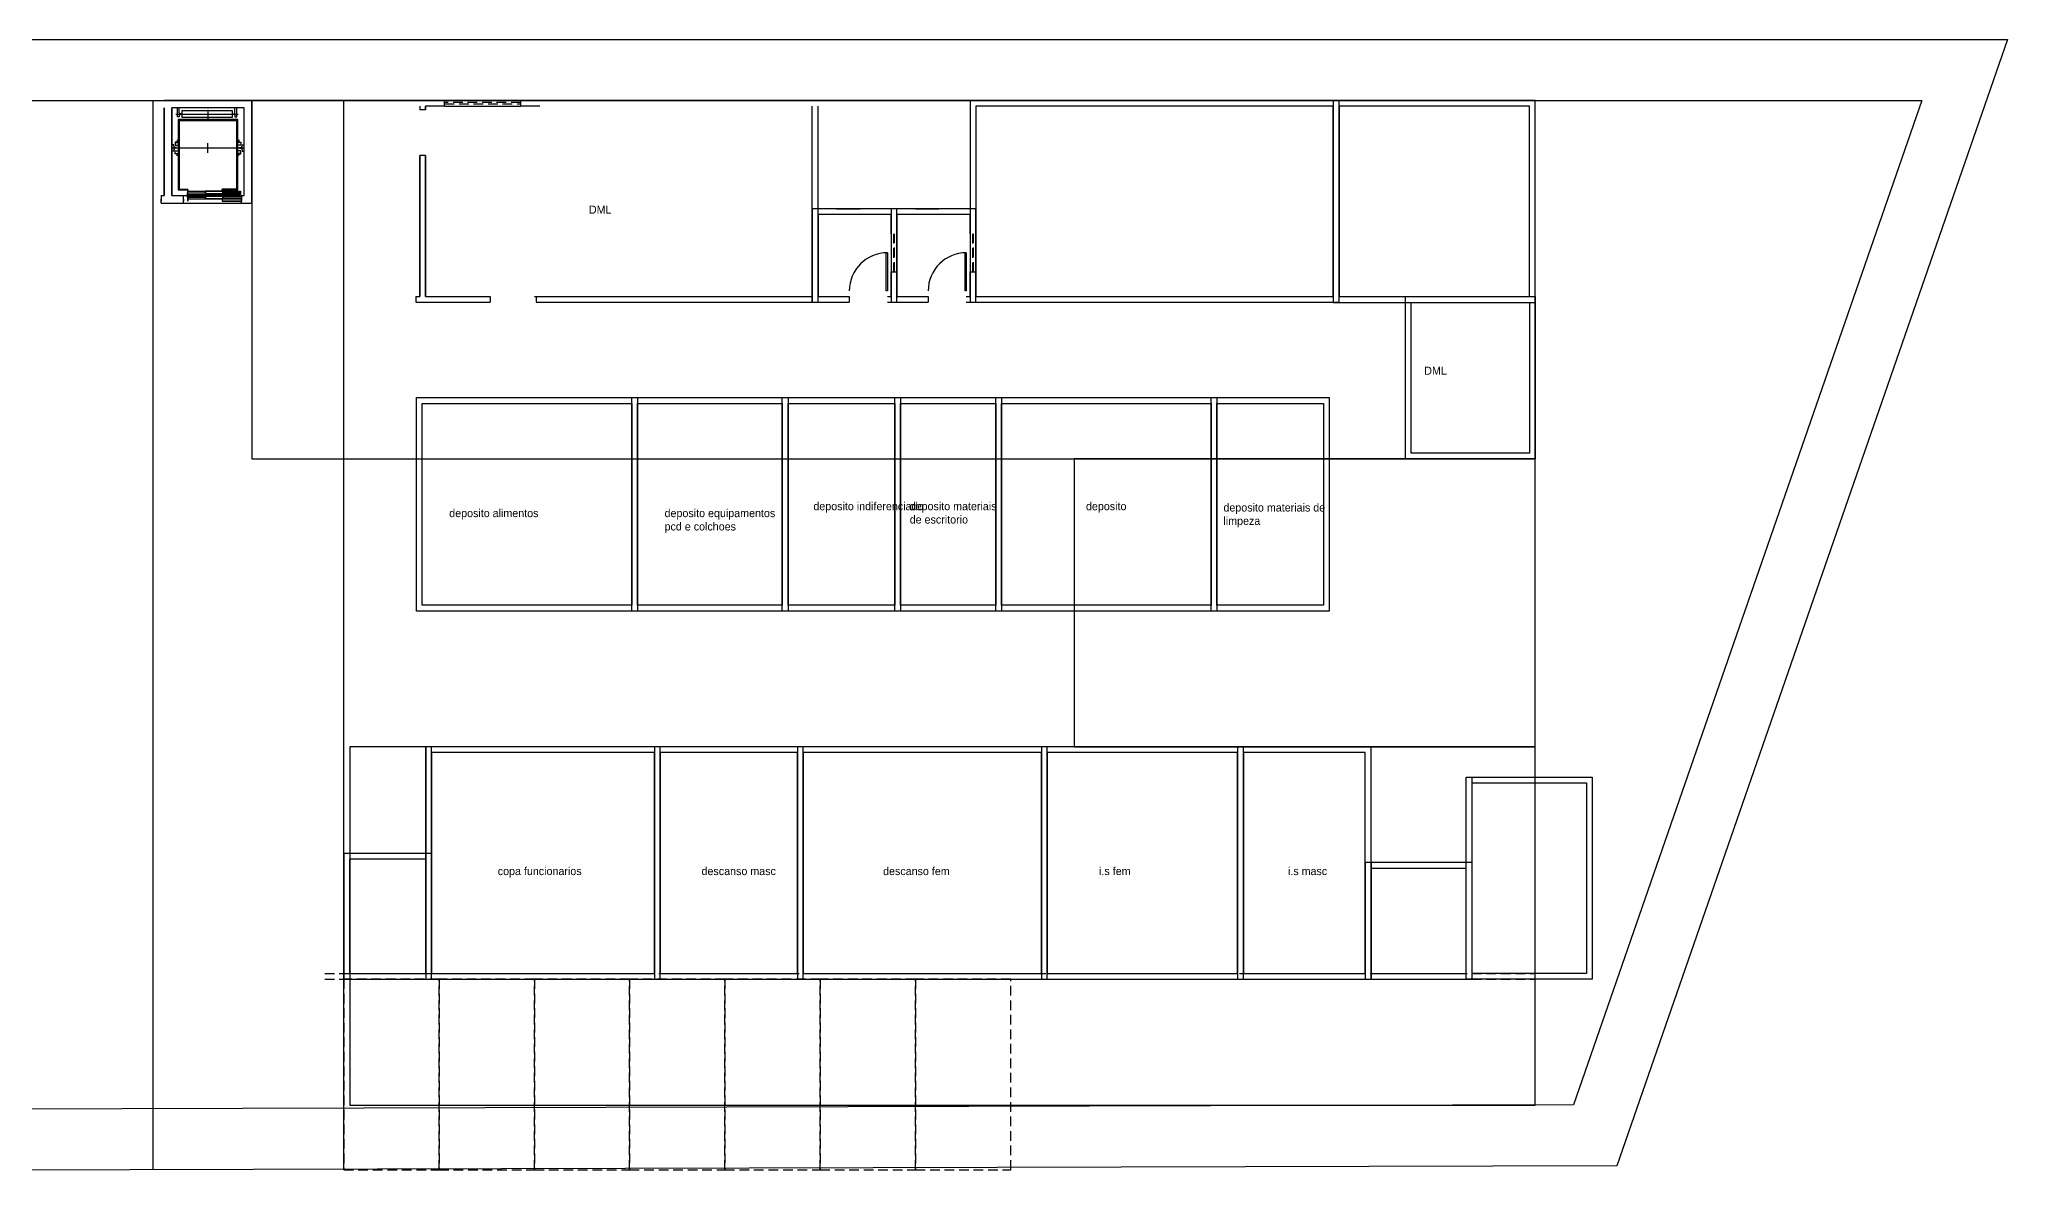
# Model space of a CAD drawing. Header units: centimetres. Extents: x 0 to 779865, y -139216 to 99734.
# Drawn here: x 767603 to 772767, y 3299 to 6288 of the extents above; entities that cross this region are included whole.
import ezdxf

# ---------------------------------------------------------------- set-up
doc = ezdxf.new("R2010")
doc.units = ezdxf.units.CM
doc.header["$LTSCALE"] = 4
for name, pattern in [('DASHED2', [9.525, 6.35, -3.175]), ('HIDDEN', [9.525, 6.35, -3.175]), ('LTYPE_4', [112.5, 56.25, -56.25]), ('LTYPE_6', [168.75, 112.5, -28.125, 0, -28.125])]:
    doc.linetypes.add(name, pattern=pattern)
for name, color, linetype in [('0.1', 1, 'Continuous'), ('0.2', 2, 'Continuous'), ('0.4', 4, 'Continuous'), ('0.6', 6, 'Continuous'), ('02-CONT', 2, 'Continuous'), ('04', 254, 'Continuous'), ('08', 8, 'Continuous'), ('A-DEMOLIR', 30, 'HIDDEN'), ('ALINHAMENTO', 3, 'Continuous'), ('DEMOLIR', 10, 'Continuous'), ('LIMITE-L', 7, 'Continuous')]:
    doc.layers.add(name, color=color, linetype=linetype)
doc.layers.add('C-TEXTO-03', color=2, linetype='Continuous', lineweight=20)
doc.styles.add('Símbolos', font='ERASLGHT.TTF')

# ---------------------------------------------------------------- blocks, each defined once
blk = doc.blocks.new('1_00e-flat-4')
at = {"color": 1}
blk.add_arc((28.4, -52.3), 100, 90, 180, dxfattribs=at)
at = {"layer": '02-CONT'}
blk.add_lwpolyline([(28.4, -52.3), (25.4, -52.3), (25.4, 47.7), (28.4, 47.7)], close=True, dxfattribs=at)

msp = doc.modelspace()

# ---------------------------------------------------------------- linework, layer by layer
at = {"layer": '0.1'}
for p, q in [((768865.814, 6128.311), (768665.814, 6128.311)), ((768665.814, 6113.311), (768865.814, 6113.311)), ((769837.814, 5778.311), (769837.814, 5678.311)), ((769852.814, 5678.311), (769852.814, 5778.311)), ((770044.814, 5778.311), (770044.814, 5678.311)), ((770059.814, 5678.311), (770059.814, 5778.311))]:
    msp.add_line(p, q, dxfattribs=at)
msp.add_lwpolyline([(767980.661, 5858.311), (768132.661, 5858.311)], dxfattribs=at)
at = {"layer": '0.2', "linetype": 'DASHED2'}
for p, q in [((768865.814, 6122.311), (768665.814, 6122.311)), ((768665.814, 6119.311), (768865.814, 6119.311)), ((769843.814, 5778.311), (769843.814, 5678.311)), ((769846.814, 5678.311), (769846.814, 5778.311)), ((770050.814, 5778.311), (770050.814, 5678.311)), ((770053.814, 5678.311), (770053.814, 5778.311))]:
    msp.add_line(p, q, dxfattribs=at)
at = {"layer": '0.4'}
for p, q in [((767901.476, 3322.044, 77040.339), (767901.476, 6128.311)), ((768401.476, 3322.044, 77040.339), (768401.476, 6128.311)), ((768616.476, 4037.044, 77040.339), (768616.476, 4431.958)), ((768631.476, 4037.044, 77040.339), (768631.476, 4431.958))]:
    msp.add_line(p, q, dxfattribs=at)
for points in [[(768160.161, 5187.846), (771527.753, 5187.846), (771527.753, 6128.133), (768160.161, 6128.133)], [(770044.814, 5598.311), (771012.753, 5598.311), (771012.753, 6128.311), (770044.814, 6128.311)], [(770059.814, 5613.311), (770997.753, 5613.311), (770997.753, 6113.311), (770059.814, 6113.311)], [(770997.753, 5598.133), (771527.753, 5598.133), (771527.753, 6128.133), (770997.753, 6128.133)], [(771012.753, 5613.133), (771512.753, 5613.133), (771512.753, 6113.133), (771012.753, 6113.133)], [(770317.674, 4431.958), (771527.753, 4431.958), (771527.753, 5187.846), (770317.674, 5187.846)], [(768417.674, 3491.958), (771527.623, 3491.958), (771527.623, 4431.958), (768417.674, 4431.958)], [(771676.676, 3822.044), (771346.676, 3822.044), (771346.676, 4352.044), (771676.676, 4352.044)], [(771661.676, 3837.044), (771361.676, 3837.044), (771361.676, 4337.044), (771661.676, 4337.044)]]:
    msp.add_lwpolyline(points, close=True, dxfattribs=at)
at = {"layer": '0.4', "elevation": 77040.339}
for points in [[(771186.753, 5613.133), (771527.753, 5613.133), (771527.753, 5187.846), (771186.753, 5187.846)], [(771201.753, 5598.133), (771512.753, 5598.133), (771512.753, 5202.846), (771201.753, 5202.846)], [(768592.103, 5348.133), (769172.103, 5348.133), (769172.103, 4788.219), (768592.103, 4788.219)], [(768607.103, 5333.133), (769157.103, 5333.133), (769157.103, 4803.219), (768607.103, 4803.219)], [(769157.103, 5348.133), (769567.103, 5348.133), (769567.103, 4788.219), (769157.103, 4788.219)], [(769172.103, 5333.133), (769552.103, 5333.133), (769552.103, 4803.219), (769172.103, 4803.219)], [(769552.103, 5348.133), (769862.103, 5348.133), (769862.103, 4788.219), (769552.103, 4788.219)], [(769567.103, 5333.133), (769847.103, 5333.133), (769847.103, 4803.219), (769567.103, 4803.219)], [(769847.103, 5348.133), (770127.103, 5348.133), (770127.103, 4788.219), (769847.103, 4788.219)], [(769862.103, 5333.133), (770112.103, 5333.133), (770112.103, 4803.219), (769862.103, 4803.219)], [(770112.103, 5348.133), (770692.103, 5348.133), (770692.103, 4788.219), (770112.103, 4788.219)], [(770127.103, 5333.133), (770677.103, 5333.133), (770677.103, 4803.219), (770127.103, 4803.219)], [(770677.103, 5348.133), (770987.103, 5348.133), (770987.103, 4788.219), (770677.103, 4788.219)], [(770692.103, 5333.133), (770972.103, 5333.133), (770972.103, 4803.219), (770692.103, 4803.219)], [(769231.676, 4431.958), (768616.676, 4431.958), (768616.676, 3822.044), (769231.676, 3822.044)], [(769216.676, 4416.958), (768631.676, 4416.958), (768631.676, 3837.044), (769216.676, 3837.044)], [(769606.676, 4431.958), (769216.676, 4431.958), (769216.676, 3822.044), (769606.676, 3822.044)], [(769591.676, 4416.958), (769231.676, 4416.958), (769231.676, 3837.044), (769591.676, 3837.044)], [(770246.676, 4431.958), (769591.676, 4431.958), (769591.676, 3822.044), (770246.676, 3822.044)], [(770231.676, 4416.958), (769606.676, 4416.958), (769606.676, 3837.044), (770231.676, 3837.044)], [(770761.676, 4431.958), (770231.676, 4431.958), (770231.676, 3822.044), (770761.676, 3822.044)], [(770746.676, 4416.958), (770246.676, 4416.958), (770246.676, 3837.044), (770746.676, 3837.044)], [(771096.676, 4431.958), (770746.676, 4431.958), (770746.676, 3822.044), (771096.676, 3822.044)], [(771081.676, 4416.958), (770761.676, 4416.958), (770761.676, 3837.044), (771081.676, 3837.044)]]:
    msp.add_lwpolyline(points, close=True, dxfattribs=at)
at = {"layer": '0.6'}
for p, q in [((768615.814, 6103.311), (768600.814, 6103.311)), ((768665.814, 6113.311), (768665.814, 6128.311)), ((768865.814, 6113.311), (768865.814, 6128.311)), ((768615.814, 5983.311), (768600.814, 5983.311)), ((769837.814, 5678.311), (769852.814, 5678.311)), ((770044.814, 5678.311), (770059.814, 5678.311)), ((768590.814, 5613.311), (768590.814, 5598.311)), ((768785.814, 5613.311), (768785.814, 5598.311)), ((768905.814, 5613.311), (768905.814, 5598.311)), ((769727.814, 5613.311), (769727.814, 5598.311)), ((769934.814, 5613.311), (769934.814, 5598.311))]:
    msp.add_line(p, q, dxfattribs=at)
for points in [[(767922.661, 5878.311), (767930.161, 5878.311), (767930.161, 6108.311)], [(768132.661, 5858.311), (768160.161, 5858.311), (768160.161, 6128.311), (767930.161, 6128.311)], [(767950.161, 5878.311), (767950.161, 6108.311)], [(768140.161, 6108.311), (767950.161, 6108.311), (767950.161, 5878.311), (767980.661, 5878.311)], [(768132.661, 5878.311), (768140.161, 5878.311), (768140.161, 6108.311)], [(768665.814, 6128.311), (768600.814, 6128.311)], [(768600.814, 6113.311), (768600.814, 6103.311)], [(768615.814, 6103.311), (768615.814, 6113.311)], [(768665.814, 6113.311), (768615.814, 6113.311), (768615.814, 6103.311)], [(768930.814, 6128.311), (768865.814, 6128.311)], [(768865.814, 6128.311), (768970.814, 6128.311)], [(768915.814, 6113.311), (768865.814, 6113.311)], [(768970.814, 6128.311), (768915.814, 6128.311)], [(769630.814, 5598.311), (769630.814, 6113.311)], [(769645.814, 5598.311), (769645.814, 6113.311)], [(768590.814, 5613.311), (768600.814, 5613.311), (768600.814, 5983.311)], [(768600.814, 5983.311), (768600.814, 5613.311)], [(768615.814, 5613.311), (768615.814, 5983.311)], [(768615.814, 5983.311), (768615.814, 5613.311), (768785.814, 5613.311)], [(767922.661, 5858.311), (767950.161, 5858.311)], [(767930.161, 5858.311), (767980.661, 5858.311)], [(769852.814, 5843.311), (769630.814, 5843.311), (769630.814, 5598.311), (769727.814, 5598.311)], [(769852.814, 5778.311), (769852.814, 5843.311), (769630.814, 5843.311)], [(769694.661, 5843.311), (769756.161, 5843.311)], [(770059.814, 5843.311), (769837.814, 5843.311), (769837.814, 5598.311), (769934.814, 5598.311)], [(770059.814, 5778.311), (770059.814, 5843.311), (769837.814, 5843.311)], [(769901.661, 5843.311), (769963.161, 5843.311)], [(769837.814, 5778.311), (769837.814, 5828.311), (769645.814, 5828.311), (769645.814, 5613.311), (769727.814, 5613.311)], [(770044.814, 5778.311), (770044.814, 5828.311), (769852.814, 5828.311), (769852.814, 5613.311), (769934.814, 5613.311)], [(769827.814, 5613.311), (769837.814, 5613.311), (769837.814, 5678.311)], [(769827.814, 5598.311), (769852.814, 5598.311), (769852.814, 5678.311)], [(770034.814, 5613.311), (770044.814, 5613.311), (770044.814, 5678.311)], [(770034.814, 5598.311), (770059.814, 5598.311), (770059.814, 5678.311)], [(768590.814, 5598.311), (768615.814, 5598.311)], [(768600.814, 5598.311), (768785.814, 5598.311)], [(768902.214, 5613.311), (769630.814, 5613.311)], [(768905.814, 5598.311), (769630.814, 5598.311)]]:
    msp.add_lwpolyline(points, dxfattribs=at)
at = {"layer": '04'}
msp.add_lwpolyline([(767930.161, 6108.311), (767930.161, 5878.311)], dxfattribs=at)
at = {"layer": '08', "color": 253}
for p, q in [((767964.761, 6085.061), (767964.761, 6108.311)), ((767969.761, 6095.561), (767969.761, 6108.311)), ((767970.161, 6095.161), (767969.761, 6095.561)), ((767969.761, 6095.561), (767969.761, 6089.061)), ((767970.161, 6095.161), (767970.161, 6092.511)), ((767977.161, 6101.311), (768108.161, 6101.311)), ((767977.161, 6083.311), (767977.161, 6101.311)), ((768108.161, 6101.311), (768108.161, 6083.311)), ((768115.161, 6095.161), (768115.561, 6095.561)), ((768115.161, 6092.511), (768115.161, 6095.161)), ((768115.561, 6095.561), (768115.561, 6108.311)), ((768115.561, 6089.061), (768115.561, 6095.561)), ((768120.561, 6085.061), (768120.561, 6108.311)), ((767969.761, 6085.061), (767964.761, 6085.061)), ((767967.161, 6078.311), (767967.161, 5893.311)), ((768123.161, 6078.311), (767967.161, 6078.311)), ((767970.161, 6089.461), (767969.761, 6089.061)), ((767969.761, 6089.061), (767969.761, 6085.061)), ((767971.461, 6092.511), (767970.161, 6092.511)), ((767970.161, 6092.111), (767970.161, 6089.461)), ((767971.461, 6092.111), (767970.161, 6092.111)), ((767970.161, 6075.311), (768120.161, 6075.311)), ((767970.161, 5895.311), (767970.161, 6075.311)), ((767971.461, 6092.511), (767971.661, 6092.711)), ((767971.661, 6091.911), (767971.461, 6092.111)), ((767975.161, 6092.711), (767971.661, 6092.711)), ((767975.161, 6091.911), (767971.661, 6091.911)), ((767975.161, 6092.711), (767975.161, 6091.911)), ((768108.161, 6083.311), (767977.161, 6083.311)), ((768091.095, 6075.311), (768091.095, 6075.311)), ((768110.161, 6092.711), (768113.661, 6092.711)), ((768110.161, 6091.911), (768110.161, 6092.711)), ((768110.161, 6091.911), (768113.661, 6091.911)), ((768113.661, 6092.711), (768113.861, 6092.511)), ((768113.861, 6092.111), (768113.661, 6091.911)), ((768113.861, 6092.511), (768115.161, 6092.511)), ((768113.861, 6092.111), (768115.161, 6092.111)), ((768115.161, 6089.461), (768115.161, 6092.111)), ((768115.161, 6089.461), (768115.561, 6089.061)), ((768115.561, 6089.061), (768115.561, 6085.061)), ((768115.561, 6085.061), (768120.561, 6085.061)), ((768120.161, 6075.311), (768120.161, 5895.311)), ((768123.161, 5893.311), (768123.161, 6078.311)), ((767955.161, 6011.811), (767950.161, 6011.811)), ((767955.161, 5994.811), (767950.161, 5994.811)), ((767955.161, 6007.811), (767955.161, 6011.811)), ((767955.161, 6007.811), (767955.611, 6007.811)), ((767955.161, 6007.811), (767955.161, 6003.311)), ((767955.161, 6003.311), (767955.161, 5998.811)), ((767955.161, 5998.811), (767955.611, 5998.811)), ((767955.161, 5998.811), (767955.161, 5994.811)), ((767955.978, 6007.462), (767955.611, 6007.811)), ((767955.978, 5999.161), (767955.611, 5998.811)), ((767956.143, 6004.111), (767955.978, 6007.462)), ((767956.143, 6002.512), (767955.978, 5999.161)), ((767956.511, 6003.761), (767956.143, 6004.111)), ((767956.143, 6002.512), (767956.511, 6002.861)), ((767958.111, 6003.761), (767956.511, 6003.761)), ((767958.111, 6002.861), (767956.511, 6002.861)), ((767958.111, 6003.761), (767958.461, 6004.111)), ((767958.111, 6002.861), (767958.461, 6002.511)), ((767962.661, 6004.111), (767958.461, 6004.111)), ((767962.661, 6002.511), (767958.461, 6002.511)), ((767958.661, 6018.911), (767958.661, 6010.811)), ((767964.061, 6018.911), (767958.661, 6018.911)), ((767964.661, 6018.311), (767958.661, 6018.311)), ((767958.661, 6010.811), (767964.661, 6010.811)), ((767958.661, 5995.811), (767964.661, 5995.811)), ((767958.661, 5987.711), (767958.661, 5995.811)), ((767962.661, 6003.311), (767962.661, 6004.111)), ((767962.661, 6003.311), (767962.661, 6002.511)), ((767964.061, 6024.311), (767964.061, 6018.911)), ((767964.661, 6024.311), (767964.061, 6024.311)), ((767964.661, 6024.311), (767964.661, 6018.311)), ((767964.661, 6018.311), (767967.161, 6018.311)), ((767964.661, 6010.811), (767967.161, 6010.811)), ((767964.661, 5995.811), (767967.161, 5995.811)), ((768125.661, 6018.311), (768123.161, 6018.311)), ((768125.661, 6010.811), (768123.161, 6010.811)), ((768125.661, 5995.811), (768123.161, 5995.811)), ((768125.661, 6024.311), (768126.261, 6024.311)), ((768125.661, 6024.311), (768125.661, 6018.311)), ((768125.661, 6018.311), (768131.661, 6018.311)), ((768131.661, 6010.811), (768125.661, 6010.811)), ((768131.661, 5995.811), (768125.661, 5995.811)), ((768126.261, 6024.311), (768126.261, 6018.911)), ((768126.261, 6018.911), (768131.661, 6018.911)), ((768127.661, 6004.111), (768131.861, 6004.111)), ((768127.661, 6003.311), (768127.661, 6004.111)), ((768127.661, 6003.311), (768127.661, 6002.511)), ((768127.661, 6002.511), (768131.861, 6002.511)), ((768131.661, 6018.911), (768131.661, 6010.811)), ((768131.661, 5987.711), (768131.661, 5995.811)), ((768132.211, 6003.761), (768131.861, 6004.111)), ((768132.211, 6002.861), (768131.861, 6002.511)), ((768132.211, 6003.761), (768133.811, 6003.761)), ((768132.211, 6002.861), (768133.811, 6002.861)), ((768134.178, 6004.111), (768133.811, 6003.761)), ((768133.811, 6002.861), (768134.178, 6002.512)), ((768134.178, 6004.111), (768134.343, 6007.462)), ((768134.178, 6002.512), (768134.343, 5999.161)), ((768134.343, 6007.462), (768134.711, 6007.811)), ((768134.343, 5999.161), (768134.711, 5998.811)), ((768135.161, 6007.811), (768134.711, 6007.811)), ((768135.161, 5998.811), (768134.711, 5998.811)), ((768135.161, 6007.811), (768135.161, 6011.811)), ((768135.161, 6011.811), (768140.161, 6011.811)), ((768135.161, 6003.311), (768135.161, 6007.811)), ((768135.161, 5998.811), (768135.161, 6003.311)), ((768135.161, 5998.811), (768135.161, 5994.811)), ((768135.161, 5994.811), (768140.161, 5994.811)), ((767964.661, 5988.311), (767958.661, 5988.311)), ((767964.061, 5987.711), (767958.661, 5987.711)), ((767964.061, 5982.311), (767964.061, 5987.711)), ((767964.661, 5982.311), (767964.061, 5982.311)), ((767964.661, 5982.311), (767964.661, 5988.311)), ((767964.661, 5988.311), (767967.161, 5988.311)), ((768125.661, 5988.311), (768123.161, 5988.311)), ((768125.661, 5988.311), (768131.661, 5988.311)), ((768125.661, 5982.311), (768125.661, 5988.311)), ((768125.661, 5982.311), (768126.261, 5982.311)), ((768126.261, 5987.711), (768131.661, 5987.711)), ((768126.261, 5982.311), (768126.261, 5987.711)), ((767967.161, 5893.311), (767992.461, 5893.311)), ((767970.161, 5895.311), (767992.661, 5895.311)), ((767992.461, 5893.311), (767992.461, 5890.311)), ((767992.461, 5886.011), (767992.461, 5890.311)), ((767992.661, 5890.311), (767992.661, 5895.311)), ((767992.661, 5885.811), (767992.661, 5890.311)), ((767992.661, 5890.311), (768130.161, 5890.311)), ((768037.661, 5889.811), (768084.661, 5889.811)), ((768037.661, 5889.811), (768037.661, 5885.811)), ((768084.461, 5889.611), (768037.861, 5889.611)), ((768037.861, 5886.011), (768037.861, 5889.611)), ((768120.161, 5895.311), (768082.661, 5895.311)), ((768082.661, 5890.311), (768082.661, 5895.311)), ((768082.861, 5893.311), (768123.161, 5893.311)), ((768082.861, 5890.511), (768082.861, 5893.311)), ((768084.161, 5890.511), (768082.861, 5890.511)), ((768084.161, 5890.311), (768084.161, 5890.511)), ((768084.461, 5886.011), (768084.461, 5889.611)), ((768084.661, 5889.811), (768084.661, 5885.811)), ((768130.161, 5888.311), (768084.661, 5888.311)), ((768130.161, 5890.311), (768130.161, 5881.311)), ((767921.161, 5869.311), (767921.161, 5869.111)), ((767921.161, 5869.111), (767922.461, 5869.111)), ((767922.461, 5869.111), (767922.461, 5863.511)), ((767922.661, 5878.311), (767922.661, 5869.311)), ((767922.661, 5878.311), (767922.661, 5863.311)), ((767922.661, 5858.311), (767922.661, 5869.311)), ((767980.661, 5878.311), (767989.661, 5878.311)), ((767980.661, 5869.311), (767980.661, 5878.311)), ((767980.661, 5863.311), (767980.661, 5878.311)), ((767980.661, 5869.311), (767982.161, 5869.311)), ((767980.661, 5858.311), (767980.661, 5869.311)), ((767980.861, 5869.111), (767980.861, 5863.511)), ((767982.161, 5869.111), (767980.861, 5869.111)), ((767982.161, 5869.311), (767982.161, 5869.111)), ((767989.661, 5881.511), (767990.961, 5881.511)), ((767989.661, 5881.311), (767989.661, 5881.511)), ((767989.661, 5881.311), (768130.161, 5881.311)), ((767989.661, 5878.311), (768132.661, 5878.311)), ((767989.661, 5878.311), (767989.661, 5878.111)), ((767989.661, 5878.111), (767990.961, 5878.111)), ((767990.961, 5886.011), (767992.461, 5886.011)), ((767990.961, 5881.511), (767990.961, 5886.011)), ((767990.961, 5878.111), (767990.961, 5873.611)), ((767990.961, 5873.611), (767992.461, 5873.611)), ((767991.161, 5885.811), (767991.161, 5881.311)), ((767992.661, 5885.811), (767991.161, 5885.811)), ((767991.161, 5873.811), (767991.161, 5878.311)), ((767992.661, 5873.811), (767991.161, 5873.811)), ((767991.461, 5885.311), (768039.661, 5885.311)), ((767991.461, 5881.311), (767991.461, 5885.311)), ((767991.461, 5878.311), (767991.461, 5874.311)), ((767991.461, 5874.311), (768039.661, 5874.311)), ((767991.661, 5885.111), (767991.661, 5881.511)), ((768039.461, 5885.111), (767991.661, 5885.111)), ((767991.661, 5881.511), (767992.961, 5881.511)), ((767991.661, 5878.111), (767992.961, 5878.111)), ((767991.661, 5874.511), (767991.661, 5878.111)), ((768039.461, 5874.511), (767991.661, 5874.511)), ((767992.461, 5873.611), (767992.461, 5863.511)), ((767992.661, 5863.311), (767992.661, 5873.811)), ((768132.661, 5869.311), (767992.661, 5869.311)), ((767992.961, 5881.511), (767992.961, 5881.311)), ((767992.961, 5878.111), (767992.961, 5878.311)), ((768037.661, 5885.811), (768039.161, 5885.811)), ((768037.661, 5873.811), (768039.161, 5873.811)), ((768037.661, 5869.811), (768037.661, 5873.811)), ((768037.661, 5869.811), (768084.661, 5869.811)), ((768039.161, 5886.011), (768037.861, 5886.011)), ((768037.861, 5873.611), (768037.861, 5870.011)), ((768039.161, 5873.611), (768037.861, 5873.611)), ((768084.461, 5870.011), (768037.861, 5870.011)), ((768038.161, 5881.511), (768039.461, 5881.511)), ((768038.161, 5881.311), (768038.161, 5881.511)), ((768038.161, 5878.311), (768038.161, 5878.111)), ((768038.161, 5878.111), (768039.461, 5878.111)), ((768039.161, 5885.811), (768039.161, 5886.011)), ((768039.161, 5873.811), (768039.161, 5873.611)), ((768039.461, 5881.511), (768039.461, 5885.111)), ((768039.461, 5878.111), (768039.461, 5874.511)), ((768039.661, 5885.311), (768039.661, 5881.311)), ((768039.661, 5883.811), (768130.161, 5883.811)), ((768130.161, 5882.811), (768039.661, 5882.811)), ((768039.661, 5874.311), (768039.661, 5878.311)), ((768039.661, 5876.811), (768132.661, 5876.811)), ((768132.661, 5875.811), (768039.661, 5875.811)), ((768082.661, 5869.311), (768082.661, 5863.311)), ((768082.661, 5863.311), (768132.661, 5863.311)), ((768082.861, 5863.511), (768082.861, 5869.111)), ((768082.861, 5869.111), (768084.161, 5869.111)), ((768132.461, 5863.511), (768082.861, 5863.511)), ((768083.161, 5886.011), (768084.461, 5886.011)), ((768083.161, 5885.811), (768083.161, 5886.011)), ((768084.661, 5885.811), (768083.161, 5885.811)), ((768083.161, 5873.811), (768083.161, 5873.611)), ((768084.661, 5873.811), (768083.161, 5873.811)), ((768083.161, 5873.611), (768084.461, 5873.611)), ((768084.161, 5869.111), (768084.161, 5869.311)), ((768084.461, 5873.611), (768084.461, 5870.011)), ((768084.661, 5887.311), (768130.161, 5887.311)), ((768084.661, 5869.811), (768084.661, 5873.811)), ((768084.661, 5872.311), (768132.661, 5872.311)), ((768132.661, 5871.311), (768084.661, 5871.311)), ((768131.161, 5869.311), (768131.161, 5869.111)), ((768131.161, 5869.111), (768132.461, 5869.111)), ((768132.461, 5869.111), (768132.461, 5863.511)), ((768132.661, 5878.311), (768132.661, 5869.311)), ((768132.661, 5878.311), (768132.661, 5863.311)), ((768132.661, 5858.311), (768132.661, 5869.311))]:
    msp.add_line(p, q, dxfattribs=at)
at = {"layer": '08', "color": 253, "linetype": 'LTYPE_6'}
for p, q in [((768045.161, 6103.365), (768045.161, 6080.429)), ((767960.884, 6092.311), (768124.06, 6092.311)), ((767950.161, 6003.311), (768139.19, 6003.311)), ((768045.161, 5990.52), (768045.161, 6015.75))]:
    msp.add_line(p, q, dxfattribs=at)
at = {"layer": '08', "color": 253, "linetype": 'LTYPE_4'}
for p, q in [((767958.661, 6017.461), (767964.661, 6017.461)), ((767964.661, 6017.461), (767967.161, 6017.461)), ((768125.661, 6017.461), (768123.161, 6017.461)), ((768131.661, 6017.461), (768125.661, 6017.461)), ((767958.661, 5989.161), (767964.661, 5989.161)), ((767964.661, 5989.161), (767967.161, 5989.161)), ((768125.661, 5989.161), (768123.161, 5989.161)), ((768131.661, 5989.161), (768125.661, 5989.161))]:
    msp.add_line(p, q, dxfattribs=at)
at = {"layer": 'A-DEMOLIR'}
for p, q in [((768351.476, 3837.044, 77040.339), (771527.623, 3837.044)), ((768351.476, 3822.044, 77040.339), (771527.623, 3822.044))]:
    msp.add_line(p, q, dxfattribs=at)
at = {"layer": 'A-DEMOLIR', "elevation": 77040.339}
for points in [[(768401.476, 3322.044), (768651.476, 3322.044), (768651.476, 3822.044), (768401.476, 3822.044)], [(768651.476, 3322.044), (768901.476, 3322.044), (768901.476, 3822.044), (768651.476, 3822.044)], [(768901.476, 3322.044), (769151.476, 3322.044), (769151.476, 3822.044), (768901.476, 3822.044)], [(769151.476, 3322.044), (769401.476, 3322.044), (769401.476, 3822.044), (769151.476, 3822.044)], [(769401.476, 3322.044), (769651.476, 3322.044), (769651.476, 3822.044), (769401.476, 3822.044)], [(769651.476, 3322.044), (769901.476, 3322.044), (769901.476, 3822.044), (769651.476, 3822.044)], [(769901.476, 3322.044), (770151.476, 3322.044), (770151.476, 3822.044), (769901.476, 3822.044)]]:
    msp.add_lwpolyline(points, close=True, dxfattribs=at)
at = {"layer": 'ALINHAMENTO'}
for points in [[(771527.753, 5187.846), (771186.753, 5187.846), (771186.753, 5598.133), (771527.753, 5598.133)], [(771676.676, 3822.044), (771361.676, 3822.044), (771361.676, 4352.044), (771676.676, 4352.044)]]:
    msp.add_lwpolyline(points, close=True, dxfattribs=at)
at = {"layer": 'ALINHAMENTO', "elevation": 77040.339}
msp.add_lwpolyline([(771096.676, 3822.044), (771361.676, 3822.044), (771361.676, 4127.991), (771096.676, 4127.991)], close=True, dxfattribs=at)
at = {"layer": 'DEMOLIR', "elevation": 77040.339}
for points in [[(768401.476, 3822.044), (768631.476, 3822.044), (768631.476, 4152.044), (768401.476, 4152.044)], [(768416.476, 3837.044), (768616.476, 3837.044), (768616.476, 4137.044), (768416.476, 4137.044)], [(771361.676, 3822.044), (771361.676, 4127.991), (771081.676, 4127.991), (771081.676, 3822.044)], [(771346.676, 3837.044), (771346.676, 4112.991), (771096.676, 4112.991), (771096.676, 3837.044)]]:
    msp.add_lwpolyline(points, close=True, dxfattribs=at)
at = {"layer": 'LIMITE-L'}
for points in [[(771742.02, 3332.543), (759384.716, 3298.762), (759766.602, 6288.311), (772767.042, 6288.311)], [(771628.05, 3492.232), (759566.518, 3459.259), (759907.463, 6128.311), (772542.208, 6128.311)]]:
    msp.add_lwpolyline(points, close=True, dxfattribs=at)

# ---------------------------------------------------------------- block references
at = {"layer": '0.6'}
for p in [(769799.409, 5680.564), (770006.409, 5680.564)]:
    msp.add_blockref('1_00e-flat-4', p, dxfattribs=at)

# ---------------------------------------------------------------- texts
at = {"layer": 'C-TEXTO-03', "char_height": 21, "attachment_point": 1, "style": 'Símbolos'}
for s, insert, width in [('DML', (769044.602, 5852.047), 293.85658), ('DML', (771236.389, 5429.336), 293.85658), ('deposito indiferenciado ', (769633.538, 5073.798, 77040.339), 293.85658), ('deposito materiais de escritorio', (769886.308, 5073.798), 263.85658), ('deposito ', (770348.824, 5073.798, 77040.339), 293.85658), ('deposito materiais de limpeza', (770709.466, 5070.3), 293.85658), ('deposito alimentos', (768678.113, 5055.587), 293.85658), ('deposito equipamentos pcd e colchoes', (769243.113, 5055.587), 293.85658), ('copa funcionarios', (768805.407, 4116.28), 293.85658), ('descanso masc', (769340.102, 4116.28), 293.85658), ('descanso fem', (769816.436, 4116.28), 293.85658), ('i.s fem', (770383.198, 4116.28), 293.85658), ('i.s masc', (770878.769, 4116.28), 293.85658)]:
    msp.add_mtext(s, dxfattribs=dict(at, insert=insert, width=width))

doc.saveas('drawing.dxf')
